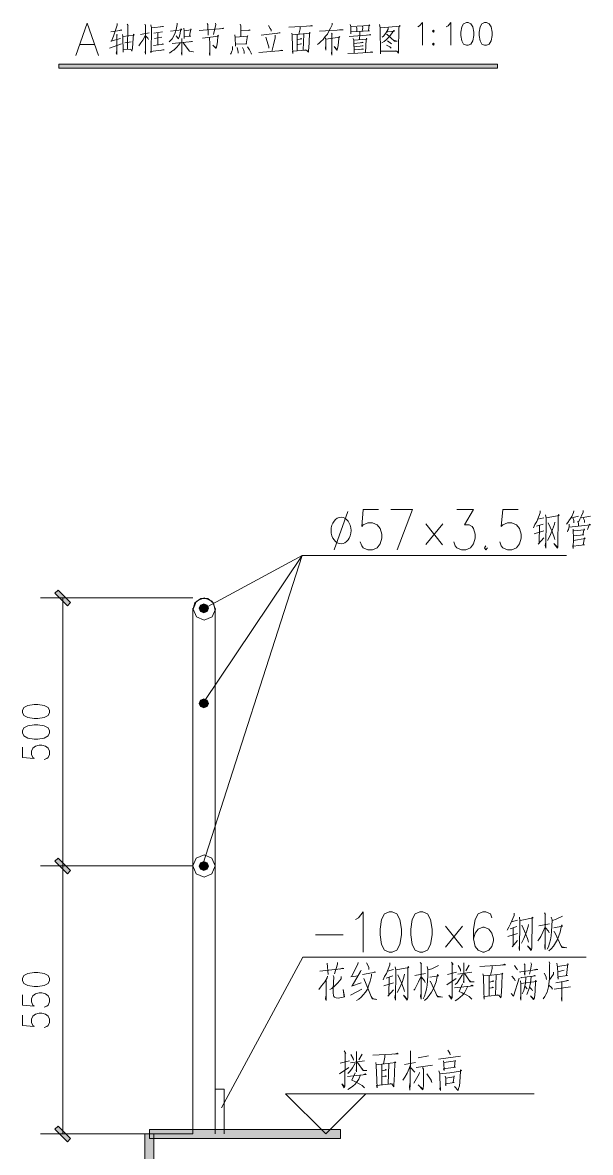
# Model space of a CAD drawing. Header units: millimetres. Extents: x 0 to 586, y 0 to 414.
# Drawn here: x 286.9 to 349.7, y 65.4 to 190.1 of the extents above; entities that cross this region are included whole.
import ezdxf

# ---------------------------------------------------------------- set-up
doc = ezdxf.new("R2010")
doc.units = ezdxf.units.MM

msp = doc.modelspace()

# ---------------------------------------------------------------- hatches: boundary and pattern name
h = msp.add_hatch(color=0)
h.dxf.hatch_style = 2
h.paths.add_polyline_path([(290.928778, 185.074278), (290.928778, 185.518778), (339.386333, 185.518778), (339.386333, 185.074278)])
h = msp.add_hatch(color=0)
h.dxf.hatch_style = 2
h.paths.add_polyline_path([(292.241111, 126.089833), (291.891861, 125.744111), (290.5125, 127.123472), (290.86175, 127.472722)])
h = msp.add_hatch(color=0)
h.dxf.hatch_style = 2
h.paths.add_polyline_path([(306.959, 124.971528), (306.959, 125.966361), (306.606222, 125.821722)])
h = msp.add_hatch(color=0)
h.dxf.hatch_style = 2
h.paths.add_polyline_path([(306.959, 124.971528), (307.311778, 125.116167), (306.959, 125.966361)])
h = msp.add_hatch(color=0)
h.dxf.hatch_style = 2
h.paths.add_polyline_path([(307.311778, 125.116167), (307.311778, 125.821722), (306.959, 125.966361)])
h = msp.add_hatch(color=0)
h.dxf.hatch_style = 2
h.paths.add_polyline_path([(306.606222, 125.116167), (306.606222, 125.821722), (306.458056, 125.468944)])
h = msp.add_hatch(color=0)
h.dxf.hatch_style = 2
h.paths.add_polyline_path([(306.606222, 125.116167), (306.959, 124.971528), (306.606222, 125.821722)])
h = msp.add_hatch(color=0)
h.dxf.hatch_style = 2
h.paths.add_polyline_path([(307.311778, 125.116167), (307.456417, 125.468944), (307.311778, 125.821722)])
h = msp.add_hatch(color=0)
h.dxf.hatch_style = 2
h.paths.add_polyline_path([(306.606222, 114.610444), (306.606222, 115.316), (306.458056, 114.963222)])
h = msp.add_hatch(color=0)
h.dxf.hatch_style = 2
h.paths.add_polyline_path([(306.959, 114.462278), (306.959, 115.460639), (306.606222, 115.316)])
h = msp.add_hatch(color=0)
h.dxf.hatch_style = 2
h.paths.add_polyline_path([(306.606222, 114.610444), (306.959, 114.462278), (306.606222, 115.316)])
h = msp.add_hatch(color=0)
h.dxf.hatch_style = 2
h.paths.add_polyline_path([(306.959, 114.462278), (307.311778, 114.610444), (306.959, 115.460639)])
h = msp.add_hatch(color=0)
h.dxf.hatch_style = 2
h.paths.add_polyline_path([(307.311778, 114.610444), (307.311778, 115.316), (306.959, 115.460639)])
h = msp.add_hatch(color=0)
h.dxf.hatch_style = 2
h.paths.add_polyline_path([(307.311778, 114.610444), (307.456417, 114.963222), (307.311778, 115.316)])
h = msp.add_hatch(color=0)
h.dxf.hatch_style = 2
h.paths.add_polyline_path([(292.241111, 96.512944), (291.891861, 96.167222), (290.5125, 97.546583), (290.86175, 97.895833)])
h = msp.add_hatch(color=0)
h.dxf.hatch_style = 2
h.paths.add_polyline_path([(290.5125, 97.546583), (290.86175, 97.895833), (292.241111, 96.512944), (291.891861, 96.167222)])
h = msp.add_hatch(color=0)
h.dxf.hatch_style = 2
h.paths.add_polyline_path([(306.606222, 96.657583), (306.606222, 97.363139), (306.458056, 97.010361)])
h = msp.add_hatch(color=0)
h.dxf.hatch_style = 2
h.paths.add_polyline_path([(306.959, 96.512944), (306.959, 97.511306), (306.606222, 97.363139)])
h = msp.add_hatch(color=0)
h.dxf.hatch_style = 2
h.paths.add_polyline_path([(306.606222, 96.657583), (306.959, 96.512944), (306.606222, 97.363139)])
h = msp.add_hatch(color=0)
h.dxf.hatch_style = 2
h.paths.add_polyline_path([(306.959, 96.512944), (307.311778, 96.657583), (306.959, 97.511306)])
h = msp.add_hatch(color=0)
h.dxf.hatch_style = 2
h.paths.add_polyline_path([(307.311778, 96.657583), (307.311778, 97.363139), (306.959, 97.511306)])
h = msp.add_hatch(color=0)
h.dxf.hatch_style = 2
h.paths.add_polyline_path([(307.311778, 96.657583), (307.456417, 97.010361), (307.311778, 97.363139)])
h = msp.add_hatch(color=0)
h.dxf.hatch_style = 2
h.paths.add_polyline_path([(290.5125, 67.969694), (290.86175, 68.315417), (292.241111, 66.936056), (291.891861, 66.586806)])
h = msp.add_hatch(color=0)
h.dxf.hatch_style = 2
h.paths.add_polyline_path([(300.457306, 67.451111), (301.441556, 67.451111), (301.441556, 52.052361), (300.457306, 52.052361)])
h = msp.add_hatch(color=0)
h.dxf.hatch_style = 2
h.paths.add_polyline_path([(300.951194, 66.96075), (300.951194, 67.945), (322.043778, 67.945), (322.043778, 66.96075)])

# ---------------------------------------------------------------- linework, layer by layer
at = {"color": 0, "lineweight": 0}
for points in [[(292.826722, 186.485389), (294.079083, 190.044917), (295.331444, 186.485389)], [(297.384611, 189.988472), (297.384611, 189.822667), (297.18, 189.148861), (296.971861, 188.587944), (296.763722, 188.05525), (296.686111, 188.05525), (297.747972, 188.333944)], [(298.499389, 189.932028), (298.601694, 189.794444), (298.577, 189.822667), (298.524083, 187.155667)], [(300.443194, 189.932028), (300.520806, 189.794444), (300.496111, 189.850889), (300.520806, 186.622972), (300.467889, 186.820528), (300.496111, 187.046306)], [(301.088778, 189.850889), (301.166389, 189.512222), (301.141694, 186.792306), (301.064083, 186.905194), (302.591611, 187.099222), (302.411694, 187.099222), (302.178861, 187.018083)], [(301.219306, 189.512222), (302.489306, 189.681556), (302.387, 189.681556), (302.150639, 189.625111)], [(304.016833, 190.044917), (304.016833, 189.875583), (303.886306, 189.342889), (303.784, 188.979528), (303.653472, 188.644389), (303.448861, 188.305722), (303.293639, 188.111694), (303.138417, 187.970583)], [(307.332944, 190.016694), (307.385861, 189.903806), (307.43525, 188.729056)], [(308.239583, 190.044917), (308.264278, 189.903806), (308.031444, 188.781972)], [(310.984194, 189.932028), (311.037111, 189.738), (311.037111, 188.559722)], [(314.095694, 189.766222), (314.300306, 189.455778), (314.377917, 189.289972), (314.406139, 189.148861)], [(316.346417, 189.596889), (318.964028, 189.738), (318.861722, 189.794444), (318.628889, 189.709778)], [(317.591722, 189.625111), (317.591722, 189.427556), (317.4365, 188.838417)], [(321.140667, 190.044917), (321.115972, 189.850889), (320.957222, 189.484), (320.777306, 189.148861), (320.597389, 188.838417), (320.364556, 188.559722), (320.128194, 188.249278), (319.895361, 187.998806), (319.69075, 187.829472), (319.507306, 187.688361)], [(323.109167, 189.903806), (323.186778, 189.653333), (323.186778, 189.064194), (323.186778, 189.035972), (323.186778, 188.866639), (323.186778, 189.035972), (323.186778, 189.092417), (325.257583, 189.205306), (325.155278, 189.205306), (325.232889, 189.850889), (325.285806, 189.766222), (323.186778, 189.653333)], [(323.835889, 189.596889), (323.860583, 189.484), (323.860583, 189.148861)], [(324.481472, 189.653333), (324.506167, 189.540444), (324.428556, 189.148861)], [(326.372361, 189.903806), (326.425278, 189.540444), (326.478194, 186.651194), (326.449972, 186.961639), (328.291472, 186.961639), (328.160944, 186.989861), (327.899889, 186.961639)], [(326.449972, 189.540444), (328.626611, 189.709778), (328.549, 189.794444), (328.496083, 189.540444), (328.471389, 187.018083), (328.446694, 186.735861), (328.26325, 186.961639)], [(330.584528, 189.625111), (330.789139, 189.745056), (331.092528, 190.101361), (331.092528, 187.607222)], [(333.72425, 189.625111), (333.925333, 189.745056), (334.228722, 190.101361), (334.228722, 187.607222)], [(296.686111, 189.092417), (297.903194, 189.26175), (297.825583, 189.314667), (297.617444, 189.233528)], [(297.335222, 188.838417), (297.384611, 188.700833), (297.359917, 188.729056), (297.335222, 186.566528), (297.282306, 186.735861), (297.335222, 187.018083)], [(297.956111, 188.781972), (298.009028, 188.559722), (298.033722, 186.820528), (298.033722, 187.099222), (298.887444, 187.183889), (299.017972, 186.961639), (299.070889, 187.240333), (299.120278, 187.885917), (299.197889, 188.838417), (299.250806, 188.729056), (298.009028, 188.559722)], [(300.496111, 188.729056), (300.210361, 188.168139), (300.002222, 187.857694), (299.794083, 187.550778)], [(300.933556, 188.979528), (299.949306, 188.781972)], [(300.520806, 188.644389), (300.778333, 188.390389), (300.855944, 188.249278)], [(301.427444, 188.923083), (302.387, 189.092417)], [(301.505056, 188.333944), (302.334083, 188.475056)], [(301.868417, 188.951306), (301.868417, 187.635444)], [(303.265417, 189.148861), (304.510722, 189.314667), (304.433111, 189.399333), (304.380194, 189.148861), (304.302583, 188.757278), (304.224972, 188.503278), (304.172056, 188.362167), (304.147361, 188.305722), (303.886306, 188.644389)], [(304.510722, 188.333944), (304.535417, 188.249278), (304.535417, 188.168139), (304.535417, 186.513611), (304.4825, 186.735861), (304.510722, 186.961639)], [(304.743556, 189.484), (304.792944, 189.177083), (304.792944, 188.362167), (304.792944, 188.559722), (305.519667, 188.616167), (305.389139, 188.616167), (305.519667, 189.399333), (305.572583, 189.289972), (304.792944, 189.177083)], [(308.835778, 189.399333), (309.093306, 189.484), (309.146222, 189.455778), (306.426306, 189.233528)], [(306.814361, 188.390389), (308.57825, 188.616167), (308.500639, 188.700833), (308.500639, 188.616167), (308.472417, 187.998806), (308.394806, 187.522556), (308.317194, 187.268556), (308.2925, 187.268556), (307.953833, 187.607222), (308.317194, 187.296778)], [(307.565778, 188.446833), (307.618694, 187.716583), (307.618694, 187.127444), (307.618694, 186.622972), (307.618694, 186.485389), (307.594, 186.622972), (307.618694, 186.933417)], [(310.391528, 188.757278), (310.391528, 188.700833), (310.416222, 188.446833), (310.469139, 187.494333), (310.440917, 187.716583), (311.710917, 187.773028), (311.633306, 187.773028), (311.763833, 188.644389), (311.813222, 188.587944), (310.440917, 188.503278)], [(311.061806, 189.177083), (312.074278, 189.26175), (311.996667, 189.289972), (311.841444, 189.233528)], [(313.291361, 188.700833), (315.390389, 188.979528), (315.284556, 188.979528), (314.974111, 188.894861)], [(313.809944, 188.475056), (314.067472, 187.660139), (314.120389, 187.437889), (314.120389, 187.296778)], [(314.818889, 188.700833), (314.818889, 188.418611), (314.663667, 187.660139), (314.455528, 186.905194)], [(316.660389, 188.951306), (316.709778, 188.729056), (316.762694, 187.409667), (316.787389, 186.707639), (316.738, 186.933417), (318.265528, 187.074528), (318.187917, 187.099222), (318.057389, 187.046306)], [(318.290222, 187.074528), (318.498361, 186.820528), (318.523056, 186.961639), (318.575972, 187.885917), (318.628889, 189.00775), (318.7065, 188.951306), (317.538806, 188.838417), (316.709778, 188.757278)], [(317.281278, 188.781972), (317.281278, 187.018083)], [(317.305972, 188.221056), (317.771639, 188.305722), (317.694028, 188.333944), (317.616417, 188.2775)], [(318.004472, 188.838417), (317.926861, 187.046306)], [(319.740139, 189.148861), (322.35775, 189.314667), (322.149611, 189.314667), (321.941472, 189.289972)], [(320.364556, 188.446833), (320.413944, 188.221056), (320.442167, 187.074528), (320.38925, 187.268556), (320.413944, 187.607222)], [(320.413944, 188.2775), (321.969694, 188.475056), (321.916778, 188.559722), (321.839167, 188.027028), (321.78625, 187.522556), (321.736861, 187.268556), (321.683944, 187.099222), (321.631028, 187.074528), (321.348806, 187.466111), (321.65925, 187.127444)], [(321.063056, 188.923083), (321.115972, 188.838417), (321.08775, 188.781972), (321.08775, 186.513611), (321.063056, 186.735861), (321.08775, 186.989861)], [(323.006861, 188.559722), (325.412806, 188.757278), (325.335194, 188.781972), (325.077667, 188.700833)], [(323.550139, 186.707639), (323.521917, 188.196361), (323.444306, 188.362167), (323.521917, 188.168139), (324.922444, 188.2775), (324.922444, 188.390389), (324.947139, 188.2775), (324.89775, 188.2775), (324.820139, 186.764083)], [(324.171028, 189.064194), (324.195722, 188.866639), (324.146333, 188.249278)], [(327.176694, 189.092417), (327.279, 189.064194), (328.005722, 189.148861), (327.928111, 189.233528), (327.589444, 188.700833), (327.331917, 188.418611), (327.099083, 188.196361), (326.86625, 187.998806), (326.605194, 187.857694)], [(327.303694, 189.512222), (327.303694, 189.371111), (327.070861, 188.951306), (326.788639, 188.616167), (326.658111, 188.475056)], [(327.123778, 188.781972), (327.201389, 188.781972), (328.005722, 188.05525), (328.291472, 188.05525), (328.005722, 188.111694), (327.875194, 188.168139)], [(293.295917, 187.670722), (294.86225, 187.670722)], [(296.530889, 187.268556), (297.853806, 187.744806)], [(298.241861, 187.885917), (298.940361, 187.970583)], [(301.40275, 187.579), (302.514, 187.716583), (302.411694, 187.744806), (302.231778, 187.688361)], [(304.327278, 187.829472), (303.963917, 187.381444), (303.628778, 187.074528), (303.604083, 187.046306), (303.395944, 186.905194), (303.163111, 186.735861)], [(303.473556, 187.80125), (305.699583, 187.998806), (305.597278, 188.027028), (305.46675, 187.970583)], [(304.665944, 187.857694), (305.389139, 186.933417), (305.830111, 186.876972), (305.777194, 186.876972), (305.389139, 186.961639), (305.184528, 187.155667)], [(310.130472, 187.466111), (310.105778, 187.099222), (310.052861, 186.961639), (309.97525, 186.735861), (309.897639, 186.622972)], [(310.649056, 187.353222), (310.726667, 187.018083), (310.751361, 186.84875), (310.751361, 186.735861)], [(311.24525, 187.353222), (311.375778, 187.046306), (311.400472, 186.820528), (311.425167, 186.707639)], [(311.763833, 187.437889), (311.996667, 187.099222), (312.127194, 186.876972), (312.176583, 186.735861), (312.204806, 186.622972)], [(313.033833, 186.792306), (315.676139, 187.018083), (315.545611, 187.046306), (315.259861, 186.989861)], [(317.330667, 187.688361), (317.746944, 187.744806), (317.669333, 187.773028), (317.591722, 187.716583)], [(323.521917, 187.80125), (324.559083, 187.914139), (324.481472, 187.942361), (324.32625, 187.885917)], [(323.521917, 187.437889), (324.559083, 187.550778), (324.481472, 187.579)], [(323.550139, 187.099222), (324.583778, 187.183889), (324.534389, 187.212111), (324.171028, 187.127444)], [(327.148472, 187.607222), (327.487139, 187.409667), (327.642361, 187.268556)], [(327.254306, 188.083472), (327.540056, 187.885917), (327.667056, 187.744806)], [(325.3105, 186.820528), (325.518639, 186.876972), (325.620944, 186.84875), (323.962889, 186.735861), (322.851639, 186.679417)], [(322.872806, 136.161639), (321.352333, 131.931833)], [(326.259472, 136.373306), (324.566139, 136.373306), (324.396806, 134.471833), (324.566139, 134.6835), (325.074139, 134.891639), (325.582139, 134.891639), (326.090139, 134.6835), (326.428806, 134.260167), (326.598139, 133.625167), (326.598139, 133.201833), (326.428806, 132.566833), (326.090139, 132.1435), (325.582139, 131.931833), (325.074139, 131.931833), (324.566139, 132.1435), (324.396806, 132.355167), (324.227472, 132.7785)], [(327.614139, 136.373306), (329.984806, 136.373306), (328.291472, 131.931833)], [(334.891944, 136.373306), (336.754611, 136.373306), (335.738611, 134.6835), (336.246611, 134.6835), (336.585278, 134.471833), (336.754611, 134.260167), (336.923944, 133.625167), (336.923944, 133.201833), (336.754611, 132.566833), (336.415944, 132.1435), (335.907944, 131.931833), (335.399944, 131.931833), (334.891944, 132.1435), (334.722611, 132.355167), (334.553278, 132.7785)], [(341.665278, 136.373306), (339.971944, 136.373306), (339.802611, 134.471833), (339.971944, 134.6835), (340.479944, 134.891639), (340.987944, 134.891639), (341.495944, 134.6835), (341.834611, 134.260167), (342.003944, 133.625167), (342.003944, 133.201833), (341.834611, 132.566833), (341.495944, 132.1435), (340.987944, 131.931833), (340.479944, 131.931833), (339.971944, 132.1435), (339.802611, 132.355167), (339.633278, 132.7785)], [(344.110028, 136.235722), (344.110028, 135.988778), (343.718444, 135.043333), (343.520889, 134.694083), (343.355083, 134.344833)], [(347.803611, 136.200444), (347.775389, 136.024056), (347.609583, 135.60425), (347.383806, 135.255), (347.355583, 135.219722), (347.161556, 134.941028), (347.020444, 134.764639)], [(348.840778, 136.271), (348.840778, 136.059333), (348.671444, 135.674806), (348.477417, 135.290278), (348.364528, 135.043333)], [(331.477056, 132.489222), (333.350306, 134.799917)], [(331.477056, 134.799917), (333.322083, 132.457472)], [(344.416944, 134.764639), (343.690222, 134.521222)], [(343.831333, 135.290278), (344.501611, 135.463139)], [(344.699167, 135.780639), (344.755611, 135.396111), (344.727389, 132.104694), (344.670944, 132.386917), (344.727389, 132.771444)], [(344.780306, 135.431389), (346.209056, 135.710083), (346.124389, 135.815917), (346.096167, 135.498417), (346.067944, 132.386917), (346.04325, 132.210528), (346.015028, 132.104694), (345.595222, 132.630333), (346.04325, 132.17525)], [(345.704583, 134.976306), (345.676361, 134.764639), (345.482333, 134.171972), (345.175417, 133.434667), (344.921417, 132.944306)], [(344.977861, 134.90575), (345.425889, 133.925028), (345.425889, 133.88975), (345.595222, 133.434667), (345.676361, 133.19125), (345.704583, 133.050139)], [(347.302667, 134.729361), (347.302667, 134.485944), (347.274444, 134.344833), (347.218, 134.171972), (347.161556, 134.030861), (347.105111, 133.88975)], [(347.302667, 134.415389), (349.652167, 134.658806), (349.5675, 134.764639), (349.317028, 134.171972)], [(347.581361, 135.463139), (348.336306, 135.639528)], [(347.69425, 135.463139), (347.831833, 135.149167), (347.831833, 134.90575)], [(348.251639, 135.078611), (348.336306, 134.835194), (348.336306, 134.591778)], [(348.615, 135.463139), (349.652167, 135.639528)], [(348.869, 135.463139), (348.981889, 135.149167), (348.981889, 134.941028)], [(344.501611, 133.995583), (343.43975, 133.681611)], [(344.025361, 134.591778), (343.997139, 132.665611), (343.887778, 132.5245), (344.501611, 133.226528)], [(347.750694, 134.203722), (347.750694, 134.030861), (347.775389, 133.226528), (347.750694, 132.069417), (347.722472, 132.281083), (347.750694, 132.559778)], [(347.803611, 133.995583), (349.010111, 134.136694), (348.953667, 134.239), (348.812556, 133.575778), (348.925444, 133.575778), (347.775389, 133.469944)], [(338.109278, 132.355167), (337.939944, 132.1435), (338.109278, 131.931833), (338.278611, 132.1435)], [(347.775389, 132.944306), (349.063028, 133.155972), (349.010111, 133.226528), (348.869, 132.457472), (349.010111, 132.457472), (347.750694, 132.316361)], [(306.821417, 97.087972), (317.810444, 131.282722)], [(306.923722, 115.058472), (317.810444, 131.282722)], [(307.011917, 125.433667), (317.810444, 131.282722)], [(317.810444, 131.282722), (347.0275, 131.282722)], [(305.756028, 126.608417), (288.910889, 126.608417)], [(291.376806, 126.597833), (291.376806, 97.038583)], [(308.214889, 125.232583), (308.0385, 126.019278), (307.414083, 126.530806), (306.60975, 126.548444), (305.964167, 126.061611), (305.756028, 125.2855)], [(305.756028, 67.451111), (305.756028, 125.461889)], [(308.221944, 67.451111), (308.221944, 125.437194)], [(286.938861, 110.126639), (286.938861, 109.001278), (288.208861, 108.888389), (288.06775, 109.001278), (287.926639, 109.339944), (287.926639, 109.678611), (288.06775, 110.017278), (288.349972, 110.239528), (288.769778, 110.352417), (289.052, 110.352417), (289.475333, 110.239528), (289.757556, 110.017278), (289.898667, 109.678611), (289.898667, 109.339944), (289.757556, 109.001278), (289.616444, 108.888389), (289.334222, 108.7755)], [(305.756028, 97.031528), (288.910889, 97.031528)], [(305.756028, 97.031528), (288.910889, 97.031528)], [(291.376806, 97.020944), (291.376806, 67.461694)], [(323.708889, 91.104861), (324.047556, 91.316528), (324.555556, 91.951528), (324.555556, 87.510056)], [(338.776028, 91.316528), (338.606694, 91.739861), (338.098694, 91.951528), (337.760028, 91.951528), (337.252028, 91.739861), (336.913361, 91.104861), (336.744028, 90.046528), (336.744028, 88.988194), (336.913361, 88.141528), (337.252028, 87.721722), (337.760028, 87.510056), (337.929361, 87.510056), (338.437361, 87.721722), (338.776028, 88.141528), (338.945361, 88.776528), (338.945361, 88.988194), (338.776028, 89.623194), (338.437361, 90.046528), (337.929361, 90.258194), (337.760028, 90.258194), (337.252028, 90.046528), (336.913361, 89.623194), (336.744028, 88.988194)], [(341.220778, 91.810417), (341.220778, 91.567), (340.829194, 90.621556), (340.631639, 90.272306), (340.465833, 89.923056)], [(340.942083, 90.8685), (341.612361, 91.041361)], [(341.806389, 91.358861), (341.862833, 90.970806), (341.834611, 87.682917), (341.781694, 87.961611), (341.834611, 88.349667)], [(341.891056, 91.006083), (343.319806, 91.288306), (343.235139, 91.390611), (343.206917, 91.076639), (343.178694, 87.961611), (343.150472, 87.78875), (343.12225, 87.682917), (342.702444, 88.208556), (343.150472, 87.753472)], [(344.579222, 91.845694), (344.692111, 91.672833), (344.663889, 91.708111), (344.663889, 87.78875), (344.607444, 88.067444), (344.635667, 88.349667)], [(345.334167, 91.390611), (345.418833, 91.076639), (345.390611, 90.378139), (345.362389, 89.817222), (345.334167, 89.326861), (345.2495, 88.871778), (345.140139, 88.48725), (345.02725, 88.102722), (344.886139, 87.824028)], [(346.565361, 91.496444), (345.866861, 91.147194), (345.447056, 91.006083)], [(333.664278, 88.067444), (335.541056, 90.378139)], [(333.664278, 90.378139), (335.512833, 88.032167)], [(341.527694, 90.342861), (340.800972, 90.095917)], [(341.136111, 90.166472), (341.107889, 88.243833), (340.995, 88.102722), (341.612361, 88.80475)], [(342.815333, 90.551), (342.787111, 90.342861), (342.593083, 89.746667), (342.282639, 89.012889), (342.032167, 88.522528)], [(342.088611, 90.483972), (342.536639, 89.50325), (342.536639, 89.467972), (342.702444, 89.012889), (342.787111, 88.769472), (342.815333, 88.628361)], [(344.663889, 90.307583), (344.381667, 89.711389), (344.159417, 89.256306), (343.961861, 88.907056), (343.8525, 88.769472)], [(343.961861, 90.413417), (345.140139, 90.621556)], [(344.692111, 90.20175), (345.02725, 89.817222), (345.111917, 89.644361)], [(345.616389, 90.20175), (346.565361, 90.378139), (346.484222, 90.515722), (346.427778, 90.272306), (346.314889, 89.711389), (346.173778, 89.326861), (346.007972, 88.907056), (345.810417, 88.557806), (345.559944, 88.173278), (345.334167, 87.894583), (345.055472, 87.647639)], [(345.616389, 89.781944), (345.697528, 89.746667), (346.484222, 88.032167), (347.041611, 87.996889), (346.484222, 88.102722), (346.371333, 88.243833)], [(319.306222, 89.411528), (322.354222, 89.411528)], [(341.612361, 89.573806), (340.546972, 89.256306)], [(308.916917, 70.315667), (317.877472, 86.942083)], [(317.877472, 86.942083), (349.190028, 86.942083)], [(320.593861, 86.314139), (320.70675, 85.054722)], [(321.715694, 86.384694), (321.715694, 86.176556), (321.377028, 85.125278)], [(324.00875, 86.384694), (323.952306, 86.176556), (323.282028, 84.811306), (323.197361, 84.776028), (324.00875, 84.917139)], [(324.933028, 86.349417), (325.187028, 85.859056), (325.187028, 85.580361)], [(327.508306, 86.349417), (327.508306, 86.106), (327.116722, 85.160556), (326.922694, 84.811306), (326.753361, 84.462056)], [(330.86675, 86.384694), (330.979639, 86.211833), (330.951417, 86.243583), (330.951417, 82.32775), (330.894972, 82.606444), (330.923194, 82.885139)], [(332.856417, 86.035444), (332.154389, 85.686194), (331.734583, 85.545083)], [(334.309861, 86.419972), (334.479194, 86.141278), (334.394528, 86.211833), (334.366306, 82.500611), (334.309861, 82.32775), (334.031167, 82.782833), (334.366306, 82.430056)], [(335.036583, 86.035444), (335.290583, 85.580361), (335.318806, 85.403972)], [(335.653944, 86.349417), (335.653944, 84.109278), (335.625722, 84.250389), (335.653944, 84.462056)], [(336.271306, 86.070722), (335.904417, 85.43925)], [(337.446056, 85.929611), (340.271806, 86.106), (340.158917, 86.176556), (339.908444, 86.070722)], [(341.252528, 86.035444), (341.474778, 85.721472), (341.587667, 85.545083)], [(342.342611, 86.211833), (342.399056, 86.141278), (342.399056, 84.984167), (342.370833, 85.125278), (342.399056, 85.403972)], [(343.072861, 86.349417), (343.154, 86.176556), (343.044639, 85.509806), (342.93175, 85.09)], [(345.087222, 86.45525), (345.171889, 86.211833), (345.143667, 86.141278), (345.143667, 85.125278), (345.143667, 84.634917), (345.087222, 84.285667), (345.059, 84.006972), (345.030778, 83.689472), (344.946111, 83.3755), (344.861444, 83.096806), (344.723861, 82.849861), (344.610972, 82.606444), (344.441639, 82.363028)], [(345.955056, 86.314139), (346.0115, 85.859056), (346.096167, 84.529083), (346.067944, 84.776028), (347.129806, 84.948889), (347.016917, 84.948889), (347.158028, 86.243583), (347.18625, 86.106), (346.039722, 85.929611)], [(320.622083, 84.846583), (320.593861, 84.670194), (320.315167, 84.250389), (319.951806, 83.795306), (319.644889, 83.3755)], [(319.75425, 85.403972), (322.414194, 85.721472), (322.301306, 85.75675), (321.909722, 85.650917)], [(322.1355, 84.811306), (322.107278, 84.564361), (321.743917, 84.144556), (321.433472, 83.795306), (321.098333, 83.516611), (320.876083, 83.3755)], [(321.239444, 84.948889), (321.295889, 84.776028), (321.239444, 83.516611), (321.239444, 83.02625), (321.267667, 82.712278), (321.324111, 82.606444), (321.40525, 82.535889), (321.574583, 82.465333), (321.800361, 82.430056), (322.35775, 82.535889), (322.498861, 82.571167), (322.35775, 83.3755), (322.442417, 82.571167)], [(324.319194, 85.509806), (324.26275, 85.368694), (323.338472, 83.795306), (323.282028, 83.760028), (324.319194, 84.144556)], [(325.465722, 85.09), (325.465722, 84.917139), (325.324611, 84.320944), (325.187028, 83.901139), (325.017694, 83.446056), (324.820139, 83.096806), (324.569667, 82.814583), (324.319194, 82.535889), (324.065194, 82.32775), (323.814722, 82.186639)], [(324.485, 85.054722), (325.91375, 85.301667), (325.829083, 85.336944), (325.635056, 85.231111)], [(327.815222, 84.881861), (327.0885, 84.634917)], [(327.229611, 85.403972), (327.899889, 85.580361)], [(328.097444, 85.894333), (328.153889, 85.509806), (328.125667, 82.221917), (328.069222, 82.500611), (328.125667, 82.885139)], [(328.182111, 85.545083), (329.607333, 85.823778), (329.522667, 85.929611), (329.494444, 85.615639), (329.46975, 82.500611), (329.441528, 82.32775), (329.413306, 82.221917), (328.9935, 82.747556), (329.441528, 82.292472)], [(329.102861, 85.09), (329.074639, 84.881861), (328.880611, 84.285667), (328.573694, 83.551889), (328.319694, 83.061528)], [(328.376139, 85.019444), (328.824167, 84.04225), (328.824167, 84.006972), (328.9935, 83.551889), (329.074639, 83.304944), (329.102861, 83.167361)], [(330.951417, 84.846583), (330.672722, 84.250389), (330.446944, 83.795306), (330.252917, 83.446056), (330.140028, 83.304944)], [(330.252917, 84.948889), (331.427667, 85.160556)], [(331.621694, 85.929611), (331.706361, 85.615639), (331.678139, 84.917139), (331.649917, 84.356222), (331.621694, 83.865861), (331.540556, 83.410778), (331.427667, 83.02625), (331.314778, 82.641722), (331.177194, 82.363028)], [(331.903917, 84.74075), (332.856417, 84.917139), (332.77175, 85.054722), (332.715306, 84.811306), (332.602417, 84.250389), (332.464833, 83.865861), (332.2955, 83.446056), (332.097944, 83.096806), (331.847472, 82.712278), (331.621694, 82.430056), (331.343, 82.186639)], [(333.861833, 85.054722), (334.870778, 85.301667)], [(335.512833, 85.054722), (335.205917, 84.529083), (334.927222, 84.144556), (334.701444, 83.936417)], [(336.55, 85.301667), (335.011889, 85.09)], [(335.766833, 85.125278), (336.380667, 84.250389), (336.800472, 84.250389), (336.744028, 84.250389), (336.408889, 84.285667), (336.271306, 84.426778)], [(337.781194, 85.125278), (337.837639, 84.846583), (337.894083, 83.202639), (337.922306, 82.32775), (337.865861, 82.606444), (339.516861, 82.782833), (339.432194, 82.814583), (339.294611, 82.747556)], [(339.545083, 82.782833), (339.767333, 82.465333), (339.795556, 82.641722), (339.852, 83.795306), (339.908444, 85.195833), (339.993111, 85.125278), (338.733694, 84.984167), (337.837639, 84.881861)], [(338.451472, 84.917139), (338.451472, 82.712278)], [(338.790139, 85.964889), (338.790139, 85.721472), (338.620806, 84.984167)], [(339.238167, 84.984167), (339.1535, 82.747556)], [(340.973833, 84.846583), (341.252528, 84.529083), (341.337194, 84.356222)], [(341.813444, 85.336944), (341.894583, 85.301667), (341.951028, 85.336944), (343.856028, 85.615639), (343.743139, 85.650917), (343.436222, 85.545083)], [(341.97925, 84.705472), (342.007472, 84.670194), (342.092139, 84.705472), (343.573806, 84.917139), (343.492667, 84.948889), (343.351556, 84.846583)], [(344.526306, 85.195833), (344.752083, 84.776028), (344.780306, 84.670194), (344.808528, 84.497333)], [(345.563472, 85.301667), (345.563472, 85.09), (345.143667, 84.462056)], [(346.067944, 85.336944), (346.738222, 85.509806)], [(320.456278, 84.3915), (320.456278, 82.677), (320.456278, 82.186639), (320.399833, 82.32775), (320.428056, 82.641722)], [(324.626111, 84.599639), (325.550389, 82.363028), (326.054861, 82.292472), (325.578611, 82.394778), (325.4375, 82.606444)], [(327.899889, 84.109278), (326.838028, 83.795306)], [(327.423639, 84.705472), (327.395417, 82.782833), (327.286056, 82.641722), (327.899889, 83.340222)], [(330.979639, 84.74075), (331.314778, 84.356222), (331.399444, 84.179833)], [(331.903917, 84.320944), (331.988583, 84.285667), (332.77175, 82.571167), (333.329139, 82.535889), (332.77175, 82.641722), (332.658861, 82.782833)], [(333.777167, 83.901139), (334.814333, 84.599639)], [(334.645, 83.587167), (336.719333, 83.795306), (336.606444, 83.865861), (336.408889, 83.760028)], [(336.07375, 83.689472), (335.904417, 83.304944), (335.738611, 83.02625), (335.512833, 82.747556), (335.262361, 82.535889), (335.011889, 82.32775), (334.701444, 82.151361)], [(335.512833, 84.006972), (335.149472, 83.167361), (335.484611, 83.02625), (335.541056, 82.990972), (336.017306, 82.747556), (336.271306, 82.606444), (336.55, 82.32775)], [(338.479694, 84.215111), (338.984167, 84.320944), (338.8995, 84.356222), (338.818361, 84.285667)], [(338.507917, 83.551889), (338.955944, 83.622444), (338.871278, 83.654194), (338.790139, 83.587167)], [(340.917389, 82.955694), (341.167861, 82.641722), (341.785222, 84.634917)], [(341.922806, 84.356222), (341.951028, 84.006972), (341.951028, 82.221917), (341.922806, 82.465333), (341.951028, 82.712278)], [(341.97925, 84.04225), (343.686694, 84.285667), (343.602028, 84.3915), (343.573806, 84.285667), (343.549111, 83.202639), (343.520889, 82.814583), (343.464444, 82.465333), (343.379778, 82.292472), (343.044639, 82.677), (343.408, 82.32775), (343.436222, 82.394778)], [(342.511944, 84.705472), (342.483722, 84.077528), (342.370833, 83.622444), (342.286167, 83.269667), (342.205028, 83.061528), (342.120361, 82.920417)], [(342.427278, 83.72475), (342.681278, 83.481333)], [(343.101083, 84.776028), (343.016417, 84.109278), (342.93175, 83.622444), (342.818861, 83.304944), (342.7095, 83.02625), (342.624833, 82.849861)], [(342.93175, 83.654194), (343.182222, 83.3755), (343.266889, 83.234389)], [(345.059, 83.865861), (345.337694, 83.622444), (345.450583, 83.410778)], [(345.648139, 83.446056), (347.464944, 83.689472)], [(345.842167, 84.144556), (347.214472, 84.3915), (347.073361, 84.3915), (346.879333, 84.320944)], [(346.48775, 84.215111), (346.48775, 82.116083), (346.459528, 82.394778), (346.48775, 82.641722)], [(286.938861, 82.804), (286.938861, 81.678639), (288.208861, 81.56575), (288.06775, 81.678639), (287.926639, 82.017306), (287.926639, 82.352444), (288.06775, 82.691111), (288.349972, 82.916889), (288.769778, 83.029778), (289.052, 83.029778), (289.475333, 82.916889), (289.757556, 82.691111), (289.898667, 82.352444), (289.898667, 82.017306), (289.757556, 81.678639), (289.616444, 81.56575), (289.334222, 81.452861)], [(323.169139, 82.782833), (324.400333, 83.446056)], [(286.938861, 80.54975), (286.938861, 79.424389), (288.208861, 79.3115), (288.06775, 79.424389), (287.926639, 79.763056), (287.926639, 80.101722), (288.06775, 80.436861), (288.349972, 80.662639), (288.769778, 80.775528), (289.052, 80.775528), (289.475333, 80.662639), (289.757556, 80.436861), (289.898667, 80.101722), (289.898667, 79.763056), (289.757556, 79.424389), (289.616444, 79.3115), (289.334222, 79.198611)], [(322.470639, 76.619806), (322.639972, 76.341111), (322.555306, 76.411667), (322.527083, 72.700444), (322.470639, 72.527583), (322.191944, 72.982667), (322.527083, 72.633417)], [(323.197361, 76.235278), (323.451361, 75.780194), (323.479583, 75.607333)], [(323.814722, 76.54925), (323.814722, 74.312639), (323.7865, 74.450222), (323.814722, 74.661889)], [(324.428556, 76.270556), (324.065194, 75.639083)], [(325.606833, 76.129444), (328.432583, 76.305833), (328.319694, 76.376389), (328.069222, 76.270556)], [(326.950917, 76.164722), (326.950917, 75.921306), (326.781583, 75.187528)], [(329.776667, 76.619806), (329.748444, 72.947389), (329.692, 72.280639), (329.663778, 72.633417), (329.720222, 73.017944)], [(333.890056, 76.690361), (334.115833, 76.376389), (334.172278, 76.164722)], [(322.022611, 75.254556), (323.031556, 75.5015)], [(323.673611, 75.254556), (323.366694, 74.732444), (323.088, 74.347917), (322.862222, 74.13625)], [(324.710778, 75.5015), (323.169139, 75.289833)], [(323.927611, 75.325111), (324.541444, 74.450222), (324.96125, 74.450222), (324.904806, 74.450222), (324.569667, 74.4855), (324.428556, 74.626611)], [(325.941972, 75.325111), (325.998417, 75.046417), (326.054861, 73.402472), (326.083083, 72.527583), (326.026639, 72.806278), (327.677639, 72.982667), (327.592972, 73.017944), (327.451861, 72.947389)], [(327.705861, 72.982667), (327.928111, 72.665167), (327.956333, 72.841556), (328.012778, 73.995139), (328.069222, 75.395667), (328.153889, 75.325111), (326.894472, 75.187528), (325.998417, 75.081694)], [(326.61225, 75.116972), (326.61225, 72.912111)], [(327.395417, 75.187528), (327.314278, 72.947389)], [(329.776667, 75.081694), (329.635556, 74.661889), (329.413306, 74.171528), (329.159306, 73.716444), (328.937056, 73.367194)], [(329.131083, 75.116972), (330.337583, 75.325111)], [(330.3905, 74.799472), (332.210833, 75.046417)], [(330.6445, 75.85075), (331.762806, 76.058889)], [(332.856417, 75.709639), (335.318806, 76.027139)], [(333.413806, 75.5015), (333.47025, 75.254556), (333.498472, 74.450222), (333.442028, 74.626611), (334.757889, 74.83475), (334.645, 74.870028), (334.701444, 75.572056), (334.757889, 75.5015), (333.47025, 75.325111)], [(321.937944, 74.100972), (322.975111, 74.799472)], [(322.805778, 73.787), (324.876583, 73.995139), (324.767222, 74.065694), (324.569667, 73.959861)], [(324.234528, 73.892833), (324.065194, 73.504778), (323.899389, 73.226083), (323.673611, 72.947389), (323.423139, 72.735722), (323.169139, 72.527583), (322.862222, 72.351194)], [(323.673611, 74.206806), (323.31025, 73.367194), (323.645389, 73.226083), (323.701833, 73.190806), (324.178083, 72.947389), (324.428556, 72.806278), (324.710778, 72.527583)], [(326.640472, 74.414944), (327.144944, 74.520778), (327.060278, 74.556056), (326.975611, 74.4855)], [(326.668694, 73.751722), (327.116722, 73.822278), (327.032056, 73.857556), (326.950917, 73.787)], [(329.833111, 74.732444), (330.252917, 74.277361)], [(330.757389, 74.242083), (330.729167, 74.100972), (330.140028, 73.053222)], [(331.12075, 74.799472), (331.205417, 74.591333), (331.205417, 72.841556), (331.177194, 72.457028), (331.148972, 72.315917), (330.616278, 72.876833), (331.148972, 72.386472)], [(331.568778, 74.100972), (332.07325, 73.402472), (332.154389, 73.12025), (331.960361, 73.575333)], [(333.050444, 72.598139), (333.022222, 72.42175), (333.078667, 72.245361), (333.022222, 73.645889), (333.022222, 74.100972), (332.912861, 74.414944)], [(332.994, 74.065694), (334.115833, 74.206806), (335.290583, 74.379667), (335.290583, 74.520778), (335.403472, 74.450222), (335.318806, 74.379667), (335.234139, 73.155528), (335.177694, 72.771), (335.093028, 72.457028), (335.040111, 72.245361), (334.645, 72.700444)], [(333.611361, 73.822278), (333.667806, 73.610611), (333.667806, 72.771), (333.639583, 72.982667), (333.667806, 72.982667), (334.620306, 73.12025), (334.507417, 73.12025), (334.592083, 73.857556), (334.620306, 73.822278), (334.563861, 73.751722), (333.667806, 73.610611)], [(309.206194, 72.382944), (308.221944, 72.382944)], [(309.206194, 67.451111), (309.206194, 72.382944)], [(315.986583, 71.889056), (324.858944, 71.889056)], [(320.421, 67.451111), (315.986583, 71.889056)], [(324.858944, 71.889056), (320.421, 67.451111)], [(324.858944, 71.889056), (343.450333, 71.889056)], [(305.756028, 67.451111), (288.910889, 67.451111)]]:
    msp.add_lwpolyline(points, dxfattribs=at)
for points in [[(335.950278, 190.101361), (335.643361, 189.981417), (335.442278, 189.625111), (335.339972, 189.032444), (335.339972, 188.676139), (335.442278, 188.083472), (335.643361, 187.727167), (335.950278, 187.607222), (336.151361, 187.607222), (336.45475, 187.727167), (336.655833, 188.083472), (336.758139, 188.676139), (336.758139, 189.032444), (336.655833, 189.625111), (336.45475, 189.981417), (336.151361, 190.101361)], [(337.971694, 190.101361), (337.668306, 189.981417), (337.467222, 189.625111), (337.364917, 189.032444), (337.364917, 188.676139), (337.467222, 188.083472), (337.668306, 187.727167), (337.971694, 187.607222), (338.172778, 187.607222), (338.479694, 187.727167), (338.680778, 188.083472), (338.783083, 188.676139), (338.783083, 189.032444), (338.680778, 189.625111), (338.479694, 189.981417), (338.172778, 190.101361)], [(332.306083, 189.268806), (332.203778, 189.148861), (332.306083, 189.032444), (332.408389, 189.148861)], [(332.306083, 187.843583), (332.203778, 187.727167), (332.306083, 187.607222), (332.408389, 187.727167)], [(290.928778, 185.074278), (290.928778, 185.518778), (339.386333, 185.518778), (339.386333, 185.074278)], [(292.241111, 126.089833), (291.891861, 125.744111), (290.5125, 127.123472), (290.86175, 127.472722)], [(305.780722, 125.373694), (306.140556, 126.245056), (307.011917, 126.608417), (307.883278, 126.245056), (308.246639, 125.373694), (307.883278, 124.502333), (307.011917, 124.1425), (306.140556, 124.502333)], [(306.458056, 125.468944), (306.606222, 125.821722), (306.959, 125.966361), (307.311778, 125.821722), (307.456417, 125.468944), (307.311778, 125.116167), (306.959, 124.971528), (306.606222, 125.116167)], [(306.959, 124.971528), (306.959, 125.966361), (306.606222, 125.821722)], [(306.959, 124.971528), (307.311778, 125.116167), (306.959, 125.966361)], [(307.311778, 125.116167), (307.311778, 125.821722), (306.959, 125.966361)], [(306.606222, 125.116167), (306.606222, 125.821722), (306.458056, 125.468944)], [(306.606222, 125.116167), (306.959, 124.971528), (306.606222, 125.821722)], [(307.311778, 125.116167), (307.456417, 125.468944), (307.311778, 125.821722)], [(286.938861, 113.957806), (287.079972, 113.622667), (287.503306, 113.396889), (288.208861, 113.284), (288.628667, 113.284), (289.334222, 113.396889), (289.757556, 113.622667), (289.898667, 113.957806), (289.898667, 114.183583), (289.757556, 114.52225), (289.334222, 114.748028), (288.628667, 114.860917), (288.208861, 114.860917), (287.503306, 114.748028), (287.079972, 114.52225), (286.938861, 114.183583)], [(306.458056, 114.963222), (306.606222, 115.316), (306.959, 115.460639), (307.311778, 115.316), (307.456417, 114.963222), (307.311778, 114.610444), (306.959, 114.462278), (306.606222, 114.610444)], [(306.606222, 114.610444), (306.606222, 115.316), (306.458056, 114.963222)], [(306.959, 114.462278), (306.959, 115.460639), (306.606222, 115.316)], [(306.606222, 114.610444), (306.959, 114.462278), (306.606222, 115.316)], [(306.959, 114.462278), (307.311778, 114.610444), (306.959, 115.460639)], [(307.311778, 114.610444), (307.311778, 115.316), (306.959, 115.460639)], [(307.311778, 114.610444), (307.456417, 114.963222), (307.311778, 115.316)], [(286.938861, 111.707083), (287.079972, 111.368417), (287.503306, 111.142639), (288.208861, 111.02975), (288.628667, 111.02975), (289.334222, 111.142639), (289.757556, 111.368417), (289.898667, 111.707083), (289.898667, 111.929333), (289.757556, 112.268), (289.334222, 112.493778), (288.628667, 112.606667), (288.208861, 112.606667), (287.503306, 112.493778), (287.079972, 112.268), (286.938861, 111.929333)], [(292.241111, 96.512944), (291.891861, 96.167222), (290.5125, 97.546583), (290.86175, 97.895833)], [(290.5125, 97.546583), (290.86175, 97.895833), (292.241111, 96.512944), (291.891861, 96.167222)], [(305.756028, 97.028), (306.115861, 97.902889), (306.987222, 98.262722), (307.858583, 97.902889), (308.221944, 97.028), (307.858583, 96.156639), (306.987222, 95.796806), (306.115861, 96.156639)], [(306.458056, 97.010361), (306.606222, 97.363139), (306.959, 97.511306), (307.311778, 97.363139), (307.456417, 97.010361), (307.311778, 96.657583), (306.959, 96.512944), (306.606222, 96.657583)], [(306.606222, 96.657583), (306.606222, 97.363139), (306.458056, 97.010361)], [(306.959, 96.512944), (306.959, 97.511306), (306.606222, 97.363139)], [(306.606222, 96.657583), (306.959, 96.512944), (306.606222, 97.363139)], [(306.959, 96.512944), (307.311778, 96.657583), (306.959, 97.511306)], [(307.311778, 96.657583), (307.311778, 97.363139), (306.959, 97.511306)], [(307.311778, 96.657583), (307.456417, 97.010361), (307.311778, 97.363139)], [(327.434222, 91.951528), (326.926222, 91.739861), (326.587556, 91.104861), (326.418222, 90.046528), (326.418222, 89.411528), (326.587556, 88.353194), (326.926222, 87.721722), (327.434222, 87.510056), (327.772889, 87.510056), (328.280889, 87.721722), (328.616028, 88.353194), (328.785361, 89.411528), (328.785361, 90.046528), (328.616028, 91.104861), (328.280889, 91.739861), (327.772889, 91.951528)], [(330.817361, 91.951528), (330.309361, 91.739861), (329.970694, 91.104861), (329.801361, 90.046528), (329.801361, 89.411528), (329.970694, 88.353194), (330.309361, 87.721722), (330.817361, 87.510056), (331.156028, 87.510056), (331.664028, 87.721722), (332.002694, 88.353194), (332.172028, 89.411528), (332.172028, 90.046528), (332.002694, 91.104861), (331.664028, 91.739861), (331.156028, 91.951528)], [(286.938861, 84.380917), (287.079972, 84.045778), (287.503306, 83.82), (288.208861, 83.707111), (288.628667, 83.707111), (289.334222, 83.82), (289.757556, 84.045778), (289.898667, 84.380917), (289.898667, 84.606694), (289.757556, 84.945361), (289.334222, 85.171139), (288.628667, 85.284028), (288.208861, 85.284028), (287.503306, 85.171139), (287.079972, 84.945361), (286.938861, 84.606694)], [(290.5125, 67.969694), (290.86175, 68.315417), (292.241111, 66.936056), (291.891861, 66.586806)], [(300.457306, 67.451111), (301.441556, 67.451111), (301.441556, 52.052361), (300.457306, 52.052361)], [(300.951194, 66.96075), (300.951194, 67.945), (322.043778, 67.945), (322.043778, 66.96075)]]:
    msp.add_lwpolyline(points, close=True, dxfattribs=at)
msp.add_ellipse((322.112569, 134.046736), major_axis=(0, 1.479903), ratio=0.742551, start_param=0, end_param=6.283185, dxfattribs=at)

doc.saveas('drawing.dxf')
